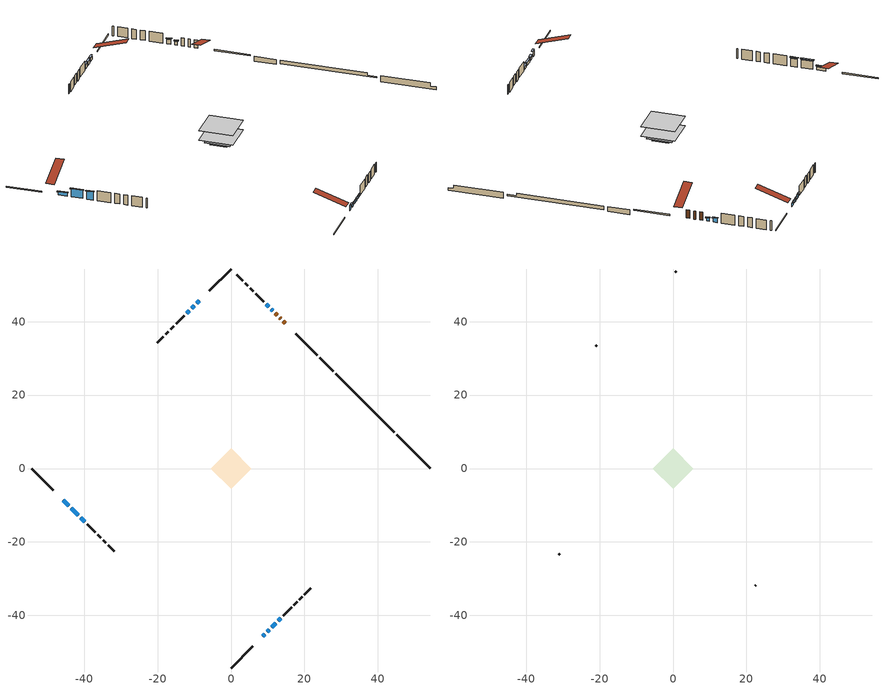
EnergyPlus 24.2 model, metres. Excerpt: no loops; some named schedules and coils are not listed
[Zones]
conditioned space
 floor adiabatic (Floor2 construction): -4.76,0 0,4.76 4.76,0 0,-4.76 z0.91
 floor adiabatic (AdiabaticFloorConstruction): -5.56,0 0,5.56 5.56,0 0,-5.56 z0.91
 floor foundation (Slab1 construction): -2.88,0 0,2.88 2.88,0 0,-2.88 z-0.82
 floor foundation (Slab2 construction): -4.3,0 0,4.3 4.3,0 0,-4.3 z0
 floor foundation (Slab2 construction 1): -2.05,0 0,2.05 2.05,0 0,-2.05 z-0.3
 wall outside (RimJoist1 construction): 0,-54.35 5.92,-48.43 / -54.35,0 -48.43,-5.92 / 0,54.35 -5.92,48.43 / 23.5,30.85 17.58,36.77 z0.91:1.21
 wall outside (AdiabaticWallConstruction 1): 14.83,39.51 14.26,40.09 / 13.61,40.74 13.22,41.13 / 12.56,41.79 12.09,42.26 z0.91:2.94
 wall outside (AdiabaticWallConstruction): 11.44,42.91 10.97,43.38 / -8.66,45.69 -9.35,45 / -10,44.35 -10.69,43.66 z0.91:1.73; 10.31,44.04 9.63,44.72 z0.91:1.98; 8.66,-45.69 9.16,-45.18 z0.91:2.23; 9.82,-44.53 10.4,-43.95 z0.91:1.62; -11.34,43.01 -12.04,42.31 z0.91:1.9; 11.05,-43.3 12.2,-42.14 z0.91:1.57; -45.69,-8.66 -44.18,-10.17 z0.91:1.72; -43.52,-10.83 -41.58,-12.77 / -40.93,-13.42 -39.85,-14.5 z0.91:2.94; 12.86,-41.49 13.62,-40.73 z0.91:1.5
 wall outside (Wall1 construction): 14.27,-40.08 16.48,-37.86 / -39.19,-15.16 -36.98,-17.37 / -12.7,41.65 -14.91,39.44 / 8.97,45.38 6.76,47.59 z0.91:3.35
 wall outside (Wall2 construction): 17.14,-37.21 18,-36.34 / -36.32,-18.03 -35.46,-18.89 / -15.57,38.78 -16.43,37.92 / 6.1,48.25 5.24,49.11 z0.91:3.35
 wall outside (Wall3 construction): 18.66,-35.69 19.35,-34.99 / -34.8,-19.55 -34.11,-20.24 / -17.09,37.26 -17.78,36.57 / 4.58,49.77 3.89,50.46 z0.91:3.35
 wall outside (Wall4 construction): 20.01,-34.34 21.71,-32.63 / -33.45,-20.9 -31.75,-22.6 / -18.44,35.91 -20.14,34.21 / 3.23,51.12 1.53,52.82 z0.91:3.35
 wall foundation (FoundationWall1 construction): 45.19,9.16,-0.82 45.19,9.16,0.7 53.43,0.92,0.7 53.43,0.92,-0.16 54.35,0,-0.16 54.35,0,-0.82
 wall foundation (FoundationWall2 construction): 28.47,25.87,0 28.47,25.87,0.91 42.92,11.42,0.91 42.92,11.42,0.32 44.53,9.82,0.32 44.53,9.82,0
 wall foundation (FoundationWall3 construction): 27.82,26.53 24.15,30.19 z-0.3:0.9
 window (WindowConstruction): 11.43,42.91 10.97,43.38 z0.91:1.72
 window (WindowConstruction 7): 10.31,44.04 9.63,44.72 z0.91:1.98
 window (WindowConstruction 8): -8.66,45.69 -9.34,45 z0.91:1.72
 window (WindowConstruction 9): -10,44.35 -10.68,43.66 z0.91:1.72
 window (WindowConstruction 10): 8.66,-45.69 9.16,-45.18 z0.91:2.23
 window (WindowConstruction 11): 9.82,-44.53 10.4,-43.95 z0.91:1.62
 window (WindowConstruction 1): -11.34,43.01 -12.04,42.31 z0.91:1.9
 window (WindowConstruction 2): 11.05,-43.29 12.2,-42.14 z0.91:1.57
 window (WindowConstruction 3): -45.69,-8.66 -44.18,-10.17 z0.91:1.72
 window (WindowConstruction 4): -43.52,-10.83 -41.58,-12.77 z0.91:2.94
 window (WindowConstruction 5): -40.92,-13.42 -39.85,-14.5 z0.91:2.94
 window (WindowConstruction 6): 12.86,-41.49 13.61,-40.73 z0.91:1.5
 door (Door): 14.83,39.51 14.26,40.09 z0.91:2.94
 door (Door 1): 13.6,40.74 13.22,41.13 z0.91:2.94
 door (Door 2): 12.56,41.79 12.09,42.26 z0.91:2.94
 ceiling adiabatic (AdiabaticFloorConstruction): 0,-5.56 5.56,0 0,5.56 -5.56,0 z0.91
attic - vented
 floor to conditioned space (Floor1 construction Reversed): -5.56,0 0,5.56 5.56,0 0,-5.56 z3.35
 wall outside (Wall5 construction): 22.37,-31.98 22.58,-31.76 / -31.09,-23.26 -30.88,-23.47 / -20.8,33.55 -21.01,33.34 / 0.87,53.48 0.66,53.69 z0.91:3.35
 roof outside (Roof1 construction): 8,-46.34,3.35 2.59,-40.93,5.9 1.16,-42.35,5.9 6.58,-47.77,3.35; -46.34,-8,3.35 -40.93,-2.59,5.9 -42.35,-1.16,5.9 -47.77,-6.58,3.35; -8,46.34,3.35 -2.59,40.93,5.9 -1.16,42.35,5.9 -6.58,47.77,3.35; 15.49,38.86,3.35 10.07,33.44,5.9 11.5,32.01,5.9 16.92,37.43,3.35
shading: 10.82,43.52 11.58,42.77 11.87,43.06 11.12,43.81 z1.92; 9.49,44.86 10.45,43.89 10.74,44.19 9.78,45.15 z2.18; -9.49,44.86 -8.52,45.83 -8.81,46.12 -9.78,45.15 z1.92; -10.83,43.52 -9.86,44.49 -10.15,44.78 -11.12,43.81 z1.92; 9.31,-45.04 8.52,-45.83 8.81,-46.12 9.6,-45.33 z2.43; 10.54,-43.81 9.68,-44.67 9.97,-44.96 10.83,-44.1 z1.82; -12.18,42.16 -11.2,43.15 -11.49,43.44 -12.47,42.45 z2.1; 12.35,-42 10.91,-43.44 11.2,-43.73 12.64,-42.29 z1.77; -44.04,-10.31 -45.83,-8.52 -46.12,-8.81 -44.33,-10.6 z1.92; -41.44,-12.91 -43.66,-10.68 -43.95,-10.97 -41.73,-13.2 z3.14; -39.7,-14.64 -41.07,-13.28 -41.36,-13.57 -40,-14.93 z3.14; 13.76,-40.59 12.72,-41.63 13.01,-41.92 14.05,-40.88 z1.7
[Building]
Building 1: Terrain=Suburbs
[Site:Location]
Wiarton AP_ON: Latitude {deg}=44.74; Longitude {deg}=-81.11; Time Zone {hr}=-5; Elevation {m}=222; Keep Site Location Information=Yes
[Site:GroundTemperature:Shallow]
2.94744, 1.01235, 0.85738, 1.77568, 5.46213, 9.13142, 12.3125, 14.3276, 14.4988, 12.8598, 9.75989, 6.20317
[Site:WaterMainsTemperature]
Calculation Method=Schedule; Temperature Schedule=mains temperature schedule
[Material] Roughness=Rough; Thermal Absorptance=0.9
Name | Thickness {m} | Conductivity {W/m-K} | Density {kg/m3} | Specific Heat {J/kg-K} | Solar Absorptance | Visible Absorptance
asphalt or fiberglass shingles | 0.00635 | 0.162714 | 1121.4 | 1465.45 | 0.4 | 0.4
ceiling loosefill ins | 0.0846667 | 0.0480833 | 16.02 | 1046.75 | 0.7 | 0.7
ceiling stud and cavity | 0.1397 | 0.103035 | 65.682 | 1177.47 | 0.7 | 0.7
concrete 4.0 in. | 0.1016 | 1.803125 | 2242.8 | 837.4 | 0.7 | 0.7
concrete 8.0 in. | 0.2032 | 1.803125 | 2242.8 | 837.4 | 0.7 | 0.7
door material | 0.04445 | 0.188738 | 512.64 | 1214.23 | 0.7 | 0.7
door material 1 | 0.04445 | 0.0398518 | 512.64 | 1214.23 | 0.7 | 0.7
exterior vertical ins | 0.0883892 | 0.029427 | 32.04 | 1214.23 | 0.7 | 0.7
exterior vertical ins 1; exterior vertical ins 2 | 0.00202101 | 0.029427 | 32.04 | 1214.23 | 0.7 | 0.7
floor covering | 0.0127 | 9.015625 | 54.468 | 1339.84 | 0.6 | 0.6
floor covering 1 | 0.0127 | 0.0433444 | 54.468 | 1339.84 | 0.6 | 0.6
floor rigid ins; wall rigid ins | 0.512978 | 0.029427 | 32.04 | 1214.23 | 0.7 | 0.7
floor stud and cavity | 0.0889 | 0.342986 | 50.32683 | 1063.81 | 0.7 | 0.7
floor stud and cavity 1 | 0.1397 | 1.75129 | 37.0049 | 1207.88 | 0.7 | 0.7
furniture material conditioned space 1 | 0.1524 | 0.115458 | 640.8 | 1214.23 | 0.6 | 0.6
gypsum board | 0.0127 | 0.160291 | 801 | 837.4 | 0.6 | 0.6
gypsum board 1 | 0.0127 | 0.160291 | 801 | 837.4 | 0.7 | 0.7
osb sheathing 0.5 in. | 0.0127 | 0.115458 | 512.64 | 1214.23 | 0.7 | 0.7
osb sheathing 0.75 in. | 0.01905 | 0.115458 | 512.64 | 1214.23 | 0.7 | 0.7
rim joist stud and cavity | 0.0508 | 0.139066 | 50.32683 | 1063.81 | 0.6 | 0.6
wall stud and cavity | 0.1397 | 0.0891443 | 139.0536 | 1170.24 | 0.7 | 0.7
wall stud and cavity 1 | 0.1397 | 0.0731228 | 139.0536 | 1170.24 | 0.7 | 0.7
wall stud and cavity 2 | 0.1397 | 0.0954735 | 139.0536 | 1170.24 | 0.7 | 0.7
wall stud and cavity 3 | 0.1397 | 0.0893451 | 139.0536 | 1170.24 | 0.7 | 0.7
wall stud and cavity 4 | 0.0889 | 6.1454 | 50.32683 | 1063.81 | 0.6 | 0.6
wall stud and cavity 5 | 0.0889 | 0.380278 | 52.3479 | 1209.89 | 0.7 | 0.7
wall stud and cavity 6 | 0.0889 | 0.391764 | 83.0341 | 1211.67 | 0.7 | 0.7
wood siding | 0.0254 | 0.102417 | 544.68 | 1172.36 | 0.4 | 0.4
wood siding 1 | 0.00254 | 0.102417 | 544.68 | 1172.36 | 0.4 | 0.4
wood siding 2; wood siding 3; wood siding 4 | 0.0254 | 0.102417 | 544.68 | 1172.36 | 0.7 | 0.7
[WindowMaterial:SimpleGlazingSystem]
Name | U-Factor {W/m2-K} | Solar Heat Gain Coefficient
WindowMaterial | 2.99458 | 0.51
WindowMaterial 1 | 2.95767 | 0.57
WindowMaterial 2 | 2.96619 | 0.55
WindowMaterial 3 | 2.88102 | 0.67
WindowMaterial 4 | 2.90259 | 0.65
WindowMaterial 5 | 2.95483 | 0.57
WindowMaterial 6 | 3.023535 | 0.5
WindowMaterial 7 | 2.97187 | 0.55
WindowMaterial 8 | 2.96903 | 0.55
WindowMaterial 9 | 2.85717 | 0.59
[Construction]
AdiabaticFloorConstruction: floor stud and cavity 1, floor rigid ins, osb sheathing 0.75 in., floor covering 1
AdiabaticWallConstruction: wood siding 3, wall rigid ins, wall stud and cavity 5, gypsum board
AdiabaticWallConstruction 1: wood siding 4, wall rigid ins, wall stud and cavity 5, gypsum board
Door; Door 2: door material
Door 1: door material 1
Floor1 construction Reversed: gypsum board, ceiling stud and cavity, ceiling loosefill ins
Floor2 construction: floor stud and cavity, floor covering
FoundationWall1 construction; FoundationWall2 construction; FoundationWall3 construction: concrete 8.0 in., gypsum board 1
furniture construction conditioned space 1: furniture material conditioned space 1
PartitionWallConstruction: gypsum board, wall stud and cavity 6, gypsum board
RimJoist1 construction: wood siding 2, rim joist stud and cavity
Roof1 construction: asphalt or fiberglass shingles
Slab1 construction; Slab2 construction; Slab2 construction 1: concrete 4.0 in.
Wall1 construction: wood siding, osb sheathing 0.5 in., wall stud and cavity, gypsum board
Wall2 construction: wood siding, osb sheathing 0.5 in., wall stud and cavity 1, gypsum board
Wall3 construction: wood siding, osb sheathing 0.5 in., wall stud and cavity 2, gypsum board
Wall4 construction: wood siding, osb sheathing 0.5 in., wall stud and cavity 3, gypsum board
Wall5 construction: wood siding 1, wall stud and cavity 4
WindowConstruction; WindowConstruction 2; WindowConstruction 6: WindowMaterial
WindowConstruction 1: WindowMaterial 1
WindowConstruction 10: WindowMaterial 8
WindowConstruction 11: WindowMaterial 9
WindowConstruction 3: WindowMaterial 2
WindowConstruction 4: WindowMaterial 3
WindowConstruction 5: WindowMaterial 4
WindowConstruction 7: WindowMaterial 5
WindowConstruction 8: WindowMaterial 6
WindowConstruction 9: WindowMaterial 7
[Zone] Multiplier=1; Part of Total Floor Area=Yes
Name | Volume {m3}
attic - vented | 25.6489
conditioned space | 116.1
[Space]
Name | Zone | Volume {m3}
attic - vented 1 | attic - vented | 25.6489
conditioned space 1 | conditioned space | 116.1
[ZoneInfiltration:EffectiveLeakageArea]
infil attic - vented 1: Zone or Space=attic - vented 1; Schedule=Always On Discrete; Effective Air Leakage Area {cm2}=2605.05; Stack Coefficient=0.000347146; Wind Coefficient=1.25886e-05
[ZoneMixing]
whole house fan mix: Zone or Space=attic - vented; Schedule=Always On Continuous; Design Flow Rate Calculation Method=Flow/Zone; Design Flow Rate {m3/s}=0; Source Zone or Space=conditioned space
[SurfaceProperty:ExposedFoundationPerimeter] Exposed Perimeter Calculation Method=TotalExposedPerimeter
Name | Total Exposed Perimeter {m}
Slab1 | 12.954
Slab2 | 22.708
Slab2 1 | 5.182
[InternalMass] Zone or ZoneList=conditioned space; Space or SpaceList=conditioned space 1
Name | Construction | Surface Area {m2}
furniture mass conditioned space 1 | furniture construction conditioned space 1 | 67.6402
partition wall mass | PartitionWallConstruction | 123.77
[Lights]
interior lighting: Zone or ZoneList or Space or SpaceList=conditioned space 1; Schedule=interior lighting schedule; Design Level Calculation Method=LightingLevel; Lighting Level {W}=343.2; Return Air Fraction=0; Fraction Radiant=0.6; Fraction Visible=0.2; Fraction Replaceable=1
[People]
occupants: Zone or ZoneList or Space or SpaceList=conditioned space 1; Number of People Schedule=occupants schedule; Number of People Calculation Method=People; Number of People=3; Fraction Radiant=0.314171; Sensible Heat Fraction=0.56303; Activity Level Schedule=occupants activity schedule; Carbon Dioxide Generation Rate {m3/s-W}=0; Enable ASHRAE 55 Comfort Warnings=No; Mean Radiant Temperature Calculation Type=EnclosureAveraged
[ElectricEquipment] Zone or ZoneList or Space or SpaceList=conditioned space 1; Design Level Calculation Method=EquipmentLevel
Name | Schedule | Design Level {W} | Fraction Latent | Fraction Radiant | Fraction Lost
clothes dryer | clothes dryer schedule | 140.772 | 0.015 | 0.081 | 0.85
clothes washer | clothes washer schedule | 32.1985 | 0.03 | 0.162 | 0.7
cooking range | cooking range schedule | 215.147 | 0.08 | 0.432 | 0.2
dishwasher | dishwasher schedule | 66.8632 | 0.3 | 0.18 | 0.4
fridge | fridge schedule | 72.9452 | 0 | 0.6 | 0
mech vent bath fan 0 | mech vent bath fan 0 schedule | 50.2 | 0 | 0 | 1
mech vent house fan | mech vent house fan schedule | 0 | 0 | 0 | 1
mech vent house fan cfis | mech vent house fan cfis schedule | 0 | 0 | 0 | 0
misc plug loads | misc plug loads schedule | 494.7 | 0.045 | 0.513 | 0.1
whole house fan | Always On Discrete | 0 | 0 | 0 | 1
[OtherEquipment] Zone or ZoneList or Space or SpaceList=conditioned space 1; Design Level Calculation Method=EquipmentLevel
Name | Fuel Type | Schedule | Design Level {W} | Fraction Latent | Fraction Radiant | Fraction Lost
clothes dryer 1 | Electricity | clothes dryer schedule | 0 | 0.015 | 0.081 | 0.85
cooking range 1 | Electricity | cooking range schedule | 0 | 0.08 | 0.432 | 0.2
general water use latent | None | general water use schedule | 62.594 | 1 | 0 | 0
general water use sensible | None | general water use schedule | -61.6891 | 0 | 0.6 | 0
mech vent house fan latent load | None | Always On Discrete | 0 | 1 | 0 | 0
mech vent house fan sensible load | None | Always On Discrete | 0 | 0 | 0 | 0
water heater energy adjustment1 | Electricity | Always On Discrete | 0.01 | 0 | 0 | 1
[ZoneInfiltration:DesignFlowRate] Zone or ZoneList or Space or SpaceList=conditioned space 1; Schedule=Always On Discrete; Design Flow Rate Calculation Method=Flow/Zone; Design Flow Rate {m3/s}=0
infil flow; natural vent flow; whole house fan flow
[ZoneControl:Thermostat]
conditioned space Thermostat: Zone or ZoneList=conditioned space; Control Type Schedule=conditioned space Thermostat Schedule; Control 1=conditioned space temperature setpoint; Temperature Difference Between Cutout And Setpoint {deltaC}=0
[ThermostatSetpoint:DualSetpoint]
conditioned space temperature setpoint: Heating Setpoint Temperature Schedule=heating setpoint; Cooling Setpoint Temperature Schedule=cooling setpoint
[AirLoopHVAC:UnitarySystem]
unit heater unitary system: Control Type=Load; Controlling Zone or Thermostat Location=conditioned space; Dehumidification Control Type=None; Availability Schedule=Always On Discrete; Supply Fan=unit heater supply fan; Fan Placement=BlowThrough; Supply Air Fan Operating Mode Schedule=unit heater auto fan schedule; Heating Coil=unit heater htg coil; DX Heating Coil Sizing Ratio=1; Use DOAS DX Cooling Coil=No; Minimum Supply Air Temperature {C}=2; Latent Load Control=SensibleOnlyLoadControl; Cooling Supply Air Flow Rate Method=None; Heating Supply Air Flow Rate Method=SupplyAirFlowRate; Heating Supply Air Flow Rate {m3/s}=0.00141584; No Load Supply Air Flow Rate Method=SupplyAirFlowRate; No Load Supply Air Flow Rate {m3/s}=0; No Load Supply Air Flow Rate Control Set To Low Speed=Yes; Maximum Supply Air Temperature {C}=48.8889; Maximum Outdoor Dry-Bulb Temperature for Supplemental Heater Operation {C}=21; Ancillary On-Cycle Electric Power {W}=0; Ancillary Off-Cycle Electric Power {W}=0
[Zone equipment]
conditioned space: electric baseboard, unit heater unitary system
[Foundation:Kiva] Initial Indoor Air Temperature {C}=18; Wall Depth Below Slab {m}=0.2032; Custom Block X Position 1 {m}=0.2159; Custom Block Z Position 1 {m}=0
Name | Wall Height Above Grade {m} | Custom Block Material Name 1 | Custom Block Depth 1 {m}
Foundation Kiva 1 | 0.700004 | exterior vertical ins | 1.52001
Foundation Kiva 2 | 0.910011 | exterior vertical ins 1 | 0.910011
Foundation Kiva 3 | 0.899983 | exterior vertical ins 2 | 1.2
[Foundation:Kiva:Settings]
Soil Conductivity {W/m-K}=0.849921; Soil Density {kg/m3}=1842.3; Soil Specific Heat {J/kg-K}=418.7; Ground Solar Absorptivity=0.9; Ground Thermal Absorptivity=0.9; Ground Surface Roughness {m}=0.03; Far-Field Width {m}=40; Deep-Ground Boundary Condition=ZeroFlux; Deep-Ground Depth {m}=40; Minimum Cell Dimension {m}=0.2; Maximum Cell Growth Coefficient=3; Simulation Timestep=Timestep
[Exterior:Lights]
exterior lighting: Schedule=exterior lighting schedule; Design Level {W}=75.6
[EnergyManagementSystem:Sensor] Output:Variable or Output:Meter Index Key=conditioned space
Name | Output:Variable or Output:Meter
conditioned_space_clg_unmet_s | Zone Cooling Setpoint Not Met Time
conditioned_space_htg_unmet_s | Zone Heating Setpoint Not Met Time
fridge_tin_s; tin_s; tin_s_1 | Zone Mean Air Temperature
tout_s | Zone Outdoor Air Drybulb Temperature
win_s | Zone Air Humidity Ratio
[Schedule:Constant]
Name | Hourly Value
Always On Continuous; mech vent house fan schedule; mech vent house fan cfis schedule; Always On Discrete | 1
occupants activity schedule | 117.228
fridge schedule; unit heater auto fan schedule | 0
[Schedule:Week:Daily]
interior lighting schedule Week Rule - Jan1-Jan27: interior lighting schedule day, interior lighting schedule day, interior lighting schedule day, interior lighting schedule day, interior lighting schedule day, interior lighting schedule day, interior lighting schedule day, interior lighting schedule default day, interior lighting schedule default day, interior lighting schedule default day, interior lighting schedule default day, interior lighting schedule default day
interior lighting schedule Week Rule - Jan28-Feb3: interior lighting schedule day, interior lighting schedule day, interior lighting schedule day, interior lighting schedule day, interior lighting schedule day 1, interior lighting schedule day 1, interior lighting schedule day 1, interior lighting schedule default day, interior lighting schedule default day, interior lighting schedule default day, interior lighting schedule default day, interior lighting schedule default day
interior lighting schedule Week Rule - Feb4-Feb24: interior lighting schedule day 1, interior lighting schedule day 1, interior lighting schedule day 1, interior lighting schedule day 1, interior lighting schedule day 1, interior lighting schedule day 1, interior lighting schedule day 1, interior lighting schedule default day, interior lighting schedule default day, interior lighting schedule default day, interior lighting schedule default day, interior lighting schedule default day
interior lighting schedule Week Rule - Feb25-Mar3: interior lighting schedule day 1, interior lighting schedule day 1, interior lighting schedule day 1, interior lighting schedule day 1, interior lighting schedule day 2, interior lighting schedule day 2, interior lighting schedule day 2, interior lighting schedule default day, interior lighting schedule default day, interior lighting schedule default day, interior lighting schedule default day, interior lighting schedule default day
interior lighting schedule Week Rule - Mar4-Mar31: interior lighting schedule day 2, interior lighting schedule day 2, interior lighting schedule day 2, interior lighting schedule day 2, interior lighting schedule day 2, interior lighting schedule day 2, interior lighting schedule day 2, interior lighting schedule default day, interior lighting schedule default day, interior lighting schedule default day, interior lighting schedule default day, interior lighting schedule default day
interior lighting schedule Week Rule - Apr1-Apr28: interior lighting schedule day 3, interior lighting schedule day 3, interior lighting schedule day 3, interior lighting schedule day 3, interior lighting schedule day 3, interior lighting schedule day 3, interior lighting schedule day 3, interior lighting schedule default day, interior lighting schedule default day, interior lighting schedule default day, interior lighting schedule default day, interior lighting schedule default day
interior lighting schedule Week Rule - Apr29-May5: interior lighting schedule day 3, interior lighting schedule day 3, interior lighting schedule day 4, interior lighting schedule day 4, interior lighting schedule day 4, interior lighting schedule day 4, interior lighting schedule day 4, interior lighting schedule default day, interior lighting schedule default day, interior lighting schedule default day, interior lighting schedule default day, interior lighting schedule default day
interior lighting schedule Week Rule - May6-May26: interior lighting schedule day 4, interior lighting schedule day 4, interior lighting schedule day 4, interior lighting schedule day 4, interior lighting schedule day 4, interior lighting schedule day 4, interior lighting schedule day 4, interior lighting schedule default day, interior lighting schedule default day, interior lighting schedule default day, interior lighting schedule default day, interior lighting schedule default day
interior lighting schedule Week Rule - May27-Jun2: interior lighting schedule day 4, interior lighting schedule day 4, interior lighting schedule day 4, interior lighting schedule day 4, interior lighting schedule day 4, interior lighting schedule day 5, interior lighting schedule day 5, interior lighting schedule default day, interior lighting schedule default day, interior lighting schedule default day, interior lighting schedule default day, interior lighting schedule default day
interior lighting schedule Week Rule - Jun3-Jun30: interior lighting schedule day 5, interior lighting schedule day 5, interior lighting schedule day 5, interior lighting schedule day 5, interior lighting schedule day 5, interior lighting schedule day 5, interior lighting schedule day 5, interior lighting schedule default day, interior lighting schedule default day, interior lighting schedule default day, interior lighting schedule default day, interior lighting schedule default day
interior lighting schedule Week Rule - Jul1-Jul28: interior lighting schedule day 6, interior lighting schedule day 6, interior lighting schedule day 6, interior lighting schedule day 6, interior lighting schedule day 6, interior lighting schedule day 6, interior lighting schedule day 6, interior lighting schedule default day, interior lighting schedule default day, interior lighting schedule default day, interior lighting schedule default day, interior lighting schedule default day
interior lighting schedule Week Rule - Jul29-Aug4: interior lighting schedule day 6, interior lighting schedule day 6, interior lighting schedule day 6, interior lighting schedule day 7, interior lighting schedule day 7, interior lighting schedule day 7, interior lighting schedule day 7, interior lighting schedule default day, interior lighting schedule default day, interior lighting schedule default day, interior lighting schedule default day, interior lighting schedule default day
interior lighting schedule Week Rule - Aug5-Aug25: interior lighting schedule day 7, interior lighting schedule day 7, interior lighting schedule day 7, interior lighting schedule day 7, interior lighting schedule day 7, interior lighting schedule day 7, interior lighting schedule day 7, interior lighting schedule default day, interior lighting schedule default day, interior lighting schedule default day, interior lighting schedule default day, interior lighting schedule default day
interior lighting schedule Week Rule - Aug26-Sep1: interior lighting schedule day 7, interior lighting schedule day 7, interior lighting schedule day 7, interior lighting schedule day 7, interior lighting schedule day 7, interior lighting schedule day 7, interior lighting schedule day 8, interior lighting schedule default day, interior lighting schedule default day, interior lighting schedule default day, interior lighting schedule default day, interior lighting schedule default day
interior lighting schedule Week Rule - Sep2-Sep29: interior lighting schedule day 8, interior lighting schedule day 8, interior lighting schedule day 8, interior lighting schedule day 8, interior lighting schedule day 8, interior lighting schedule day 8, interior lighting schedule day 8, interior lighting schedule default day, interior lighting schedule default day, interior lighting schedule default day, interior lighting schedule default day, interior lighting schedule default day
interior lighting schedule Week Rule - Sep30-Oct6: interior lighting schedule day 8, interior lighting schedule day 9, interior lighting schedule day 9, interior lighting schedule day 9, interior lighting schedule day 9, interior lighting schedule day 9, interior lighting schedule day 9, interior lighting schedule default day, interior lighting schedule default day, interior lighting schedule default day, interior lighting schedule default day, interior lighting schedule default day
interior lighting schedule Week Rule - Oct7-Oct27: interior lighting schedule day 9, interior lighting schedule day 9, interior lighting schedule day 9, interior lighting schedule day 9, interior lighting schedule day 9, interior lighting schedule day 9, interior lighting schedule day 9, interior lighting schedule default day, interior lighting schedule default day, interior lighting schedule default day, interior lighting schedule default day, interior lighting schedule default day
interior lighting schedule Week Rule - Oct28-Nov3: interior lighting schedule day 9, interior lighting schedule day 9, interior lighting schedule day 9, interior lighting schedule day 9, interior lighting schedule day 10, interior lighting schedule day 10, interior lighting schedule day 10, interior lighting schedule default day, interior lighting schedule default day, interior lighting schedule default day, interior lighting schedule default day, interior lighting schedule default day
interior lighting schedule Week Rule - Nov4-Nov24: interior lighting schedule day 10, interior lighting schedule day 10, interior lighting schedule day 10, interior lighting schedule day 10, interior lighting schedule day 10, interior lighting schedule day 10, interior lighting schedule day 10, interior lighting schedule default day, interior lighting schedule default day, interior lighting schedule default day, interior lighting schedule default day, interior lighting schedule default day
interior lighting schedule Week Rule - Nov25-Dec1: interior lighting schedule day 10, interior lighting schedule day 10, interior lighting schedule day 10, interior lighting schedule day 10, interior lighting schedule day 10, interior lighting schedule day 10, interior lighting schedule day 11, interior lighting schedule default day, interior lighting schedule default day, interior lighting schedule default day, interior lighting schedule default day, interior lighting schedule default day
interior lighting schedule Week Rule - Dec2-Dec31: interior lighting schedule day 11, interior lighting schedule day 11, interior lighting schedule day 11, interior lighting schedule day 11, interior lighting schedule day 11, interior lighting schedule day 11, interior lighting schedule day 11, interior lighting schedule default day, interior lighting schedule default day, interior lighting schedule default day, interior lighting schedule default day, interior lighting schedule default day
occupants schedule Week Rule - Jan1-Dec31: occupants schedule day, occupants schedule day, occupants schedule day, occupants schedule day, occupants schedule day, occupants schedule day, occupants schedule day, occupants schedule default day, occupants schedule default day, occupants schedule default day, occupants schedule default day, occupants schedule default day
clothes dryer schedule Week Rule - Jan1-Dec31: clothes dryer schedule day, clothes dryer schedule day, clothes dryer schedule day, clothes dryer schedule day, clothes dryer schedule day, clothes dryer schedule day, clothes dryer schedule day, clothes dryer schedule default day, clothes dryer schedule default day, clothes dryer schedule default day, clothes dryer schedule default day, clothes dryer schedule default day
clothes washer schedule Week Rule - Jan1-Dec31: clothes washer schedule day, clothes washer schedule day, clothes washer schedule day, clothes washer schedule day, clothes washer schedule day, clothes washer schedule day, clothes washer schedule day, clothes washer schedule default day, clothes washer schedule default day, clothes washer schedule default day, clothes washer schedule default day, clothes washer schedule default day
cooking range schedule Week Rule - Jan1-Dec31: cooking range schedule day, cooking range schedule day, cooking range schedule day, cooking range schedule day, cooking range schedule day, cooking range schedule day, cooking range schedule day, cooking range schedule default day, cooking range schedule default day, cooking range schedule default day, cooking range schedule default day, cooking range schedule default day
dishwasher schedule Week Rule - Jan1-Dec31: dishwasher schedule day, dishwasher schedule day, dishwasher schedule day, dishwasher schedule day, dishwasher schedule day, dishwasher schedule day, dishwasher schedule day, dishwasher schedule default day, dishwasher schedule default day, dishwasher schedule default day, dishwasher schedule default day, dishwasher schedule default day
mech vent bath fan 0 schedule Week Rule - Jan1-Dec31: mech vent bath fan 0 schedule day, mech vent bath fan 0 schedule day, mech vent bath fan 0 schedule day, mech vent bath fan 0 schedule day, mech vent bath fan 0 schedule day, mech vent bath fan 0 schedule day, mech vent bath fan 0 schedule day, mech vent bath fan 0 schedule default day, mech vent bath fan 0 schedule default day, mech vent bath fan 0 schedule default day, mech vent bath fan 0 schedule default day, mech vent bath fan 0 schedule default day
misc plug loads schedule Week Rule - Jan1-Dec31: misc plug loads schedule day, misc plug loads schedule day, misc plug loads schedule day, misc plug loads schedule day, misc plug loads schedule day, misc plug loads schedule day, misc plug loads schedule day, misc plug loads schedule default day, misc plug loads schedule default day, misc plug loads schedule default day, misc plug loads schedule default day, misc plug loads schedule default day
general water use schedule Week Rule - Jan1-Dec31: general water use schedule day, general water use schedule day, general water use schedule day, general water use schedule day, general water use schedule day, general water use schedule day, general water use schedule day, general water use schedule default day, general water use schedule default day, general water use schedule default day, general water use schedule default day, general water use schedule default day
exterior lighting schedule Week Rule - Jan1-Jan27: exterior lighting schedule day, exterior lighting schedule day, exterior lighting schedule day, exterior lighting schedule day, exterior lighting schedule day, exterior lighting schedule day, exterior lighting schedule day, exterior lighting schedule default day, exterior lighting schedule default day, exterior lighting schedule default day, exterior lighting schedule default day, exterior lighting schedule default day
exterior lighting schedule Week Rule - Jan28-Feb3: exterior lighting schedule day, exterior lighting schedule day, exterior lighting schedule day, exterior lighting schedule day, exterior lighting schedule day 1, exterior lighting schedule day 1, exterior lighting schedule day 1, exterior lighting schedule default day, exterior lighting schedule default day, exterior lighting schedule default day, exterior lighting schedule default day, exterior lighting schedule default day
exterior lighting schedule Week Rule - Feb4-Feb24: exterior lighting schedule day 1, exterior lighting schedule day 1, exterior lighting schedule day 1, exterior lighting schedule day 1, exterior lighting schedule day 1, exterior lighting schedule day 1, exterior lighting schedule day 1, exterior lighting schedule default day, exterior lighting schedule default day, exterior lighting schedule default day, exterior lighting schedule default day, exterior lighting schedule default day
exterior lighting schedule Week Rule - Feb25-Mar3: exterior lighting schedule day 1, exterior lighting schedule day 1, exterior lighting schedule day 1, exterior lighting schedule day 1, exterior lighting schedule day 2, exterior lighting schedule day 2, exterior lighting schedule day 2, exterior lighting schedule default day, exterior lighting schedule default day, exterior lighting schedule default day, exterior lighting schedule default day, exterior lighting schedule default day
exterior lighting schedule Week Rule - Mar4-Mar31: exterior lighting schedule day 2, exterior lighting schedule day 2, exterior lighting schedule day 2, exterior lighting schedule day 2, exterior lighting schedule day 2, exterior lighting schedule day 2, exterior lighting schedule day 2, exterior lighting schedule default day, exterior lighting schedule default day, exterior lighting schedule default day, exterior lighting schedule default day, exterior lighting schedule default day
exterior lighting schedule Week Rule - Apr1-Apr28: exterior lighting schedule day 3, exterior lighting schedule day 3, exterior lighting schedule day 3, exterior lighting schedule day 3, exterior lighting schedule day 3, exterior lighting schedule day 3, exterior lighting schedule day 3, exterior lighting schedule default day, exterior lighting schedule default day, exterior lighting schedule default day, exterior lighting schedule default day, exterior lighting schedule default day
exterior lighting schedule Week Rule - Apr29-May5: exterior lighting schedule day 3, exterior lighting schedule day 3, exterior lighting schedule day 4, exterior lighting schedule day 4, exterior lighting schedule day 4, exterior lighting schedule day 4, exterior lighting schedule day 4, exterior lighting schedule default day, exterior lighting schedule default day, exterior lighting schedule default day, exterior lighting schedule default day, exterior lighting schedule default day
exterior lighting schedule Week Rule - May6-May26: exterior lighting schedule day 4, exterior lighting schedule day 4, exterior lighting schedule day 4, exterior lighting schedule day 4, exterior lighting schedule day 4, exterior lighting schedule day 4, exterior lighting schedule day 4, exterior lighting schedule default day, exterior lighting schedule default day, exterior lighting schedule default day, exterior lighting schedule default day, exterior lighting schedule default day
[Schedule:Year]
interior lighting schedule: interior lighting schedule Week Rule - Jan1-Jan27, 1, 1, 1, 27, interior lighting schedule Week Rule - Jan28-Feb3, 1, 28, 2, 3, interior lighting schedule Week Rule - Feb4-Feb24, 2, 4, 2, 24, interior lighting schedule Week Rule - Feb25-Mar3, 2, 25, 3, 3, interior lighting schedule Week Rule - Mar4-Mar31, 3, 4, 3, 31, interior lighting schedule Week Rule - Apr1-Apr28, 4, 1, 4, 28, interior lighting schedule Week Rule - Apr29-May5, 4, 29, 5, 5, interior lighting schedule Week Rule - May6-May26, 5, 6, 5, 26, interior lighting schedule Week Rule - May27-Jun2, 5, 27, 6, 2, interior lighting schedule Week Rule - Jun3-Jun30, 6, 3, 6, 30, interior lighting schedule Week Rule - Jul1-Jul28, 7, 1, 7, 28, interior lighting schedule Week Rule - Jul29-Aug4, 7, 29, 8, 4, interior lighting schedule Week Rule - Aug5-Aug25, 8, 5, 8, 25, interior lighting schedule Week Rule - Aug26-Sep1, 8, 26, 9, 1, interior lighting schedule Week Rule - Sep2-Sep29, 9, 2, 9, 29, interior lighting schedule Week Rule - Sep30-Oct6, 9, 30, 10, 6, interior lighting schedule Week Rule - Oct7-Oct27, 10, 7, 10, 27, interior lighting schedule Week Rule - Oct28-Nov3, 10, 28, 11, 3, interior lighting schedule Week Rule - Nov4-Nov24, 11, 4, 11, 24, interior lighting schedule Week Rule - Nov25-Dec1, 11, 25, 12, 1, interior lighting schedule Week Rule - Dec2-Dec31, 12, 2, 12, 31
occupants schedule: occupants schedule Week Rule - Jan1-Dec31, 1, 1, 12, 31
clothes dryer schedule: clothes dryer schedule Week Rule - Jan1-Dec31, 1, 1, 12, 31
clothes washer schedule: clothes washer schedule Week Rule - Jan1-Dec31, 1, 1, 12, 31
cooking range schedule: cooking range schedule Week Rule - Jan1-Dec31, 1, 1, 12, 31
dishwasher schedule: dishwasher schedule Week Rule - Jan1-Dec31, 1, 1, 12, 31
mech vent bath fan 0 schedule: mech vent bath fan 0 schedule Week Rule - Jan1-Dec31, 1, 1, 12, 31
misc plug loads schedule: misc plug loads schedule Week Rule - Jan1-Dec31, 1, 1, 12, 31
general water use schedule: general water use schedule Week Rule - Jan1-Dec31, 1, 1, 12, 31
exterior lighting schedule: exterior lighting schedule Week Rule - Jan1-Jan27, 1, 1, 1, 27, exterior lighting schedule Week Rule - Jan28-Feb3, 1, 28, 2, 3, exterior lighting schedule Week Rule - Feb4-Feb24, 2, 4, 2, 24, exterior lighting schedule Week Rule - Feb25-Mar3, 2, 25, 3, 3, exterior lighting schedule Week Rule - Mar4-Mar31, 3, 4, 3, 31, exterior lighting schedule Week Rule - Apr1-Apr28, 4, 1, 4, 28, exterior lighting schedule Week Rule - Apr29-May5, 4, 29, 5, 5, exterior lighting schedule Week Rule - May6-May26, 5, 6, 5, 26, exterior lighting schedule Week Rule - May27-Jun2, 5, 27, 6, 2, exterior lighting schedule Week Rule - Jun3-Jun30, 6, 3, 6, 30, exterior lighting schedule Week Rule - Jul1-Jul28, 7, 1, 7, 28, exterior lighting schedule Week Rule - Jul29-Aug4, 7, 29, 8, 4, exterior lighting schedule Week Rule - Aug5-Aug25, 8, 5, 8, 25, exterior lighting schedule Week Rule - Aug26-Sep1, 8, 26, 9, 1, exterior lighting schedule Week Rule - Sep2-Sep29, 9, 2, 9, 29, exterior lighting schedule Week Rule - Sep30-Oct6, 9, 30, 10, 6, exterior lighting schedule Week Rule - Oct7-Oct27, 10, 7, 10, 27, exterior lighting schedule Week Rule - Oct28-Nov3, 10, 28, 11, 3, exterior lighting schedule Week Rule - Nov4-Nov24, 11, 4, 11, 24, exterior lighting schedule Week Rule - Nov25-Dec1, 11, 25, 12, 1, exterior lighting schedule Week Rule - Dec2-Dec31, 12, 2, 12, 31
[Schedule:Compact]
conditioned space Thermostat Schedule: Through: 12/31, For: AllDays, Until: 24:00, 4
mains temperature schedule: Through: 01/01, For: AllDays, Until: 24:00, 7.25167, Through: 01/02, For: AllDays, Until: 24:00, 7.18611, Through: 01/03, For: AllDays, Until: 24:00, 7.12167, Through: 01/04, For: AllDays, Until: 24:00, 7.05833, Through: 01/05, For: AllDays, Until: 24:00, 6.99667, Through: 01/06, For: AllDays, Until: 24:00, 6.93556, Through: 01/07, For: AllDays, Until: 24:00, 6.87611, Through: 01/08, For: AllDays, Until: 24:00, 6.81722, Through: 01/09, For: AllDays, Until: 24:00, 6.76, Through: 01/10, For: AllDays, Until: 24:00, 6.70389, Through: 01/11, For: AllDays, Until: 24:00, 6.64889, Through: 01/12, For: AllDays, Until: 24:00, 6.595, Through: 01/13, For: AllDays, Until: 24:00, 6.54278, Through: 01/14, For: AllDays, Until: 24:00, 6.49111, Through: 01/15, For: AllDays, Until: 24:00, 6.44167, Through: 01/16, For: AllDays, Until: 24:00, 6.39278, Through: 01/17, For: AllDays, Until: 24:00, 6.34556, Through: 01/18, For: AllDays, Until: 24:00, 6.29944, Through: 01/19, For: AllDays, Until: 24:00, 6.255, Through: 01/20, For: AllDays, Until: 24:00, 6.21167, Through: 01/21, For: AllDays, Until: 24:00, 6.17, Through: 01/22, For: AllDays, Until: 24:00, 6.12944, Through: 01/23, For: AllDays, Until: 24:00, 6.09056, Through: 01/24, For: AllDays, Until: 24:00, 6.05278, Through: 01/25, For: AllDays, Until: 24:00, 6.01667, Through: 01/26, For: AllDays, Until: 24:00, 5.98167, Through: 01/27, For: AllDays, Until: 24:00, 5.94833, Through: 01/28, For: AllDays, Until: 24:00, 5.91611, Through: 01/29, For: AllDays, Until: 24:00, 5.88611, Through: 01/30, For: AllDays, Until: 24:00, 5.85667, Through: 01/31, For: AllDays, Until: 24:00, 5.82944, Through: 02/01, For: AllDays, Until: 24:00, 5.80333, Through: 02/02, For: AllDays, Until: 24:00, 5.77889, Through: 02/03, For: AllDays, Until: 24:00, 5.75556, Through: 02/04, For: AllDays, Until: 24:00, 5.73444, Through: 02/05, For: AllDays, Until: 24:00, 5.71444, Through: 02/06, For: AllDays, Until: 24:00, 5.69556, Through: 02/07, For: AllDays, Until: 24:00, 5.67889, Through: 02/08, For: AllDays, Until: 24:00, 5.66333, Through: 02/09, For: AllDays, Until: 24:00, 5.64944, Through: 02/10, For: AllDays, Until: 24:00, 5.63722, Through: 02/11, For: AllDays, Until: 24:00, 5.62611, Through: 02/12, For: AllDays, Until: 24:00, 5.61667, Through: 02/13, For: AllDays, Until: 24:00, 5.60944, Through: 02/14, For: AllDays, Until: 24:00, 5.60278, Through: 02/15, For: AllDays, Until: 24:00, 5.59833, Through: 02/16, For: AllDays, Until: 24:00, 5.59556, Through: 02/17, For: AllDays, Until: 24:00, 5.59389, Through: 02/18, For: AllDays, Until: 24:00, 5.59389, Through: 02/19, For: AllDays, Until: 24:00, 5.59556, Through: 02/20, For: AllDays, Until: 24:00, 5.59833, Through: 02/21, For: AllDays, Until: 24:00, 5.60333, Through: 02/22, For: AllDays, Until: 24:00, 5.60944, Through: 02/23, For: AllDays, Until: 24:00, 5.61722, Through: 02/24, For: AllDays, Until: 24:00, 5.62667, Through: 02/25, For: AllDays, Until: 24:00, 5.63778, Through: 02/26, For: AllDays, Until: 24:00, 5.65, Through: 02/27, For: AllDays, Until: 24:00, 5.66389, Through: 02/28, For: AllDays, Until: 24:00, 5.67944, Through: 03/01, For: AllDays, Until: 24:00, 5.69667, Through: 03/02, For: AllDays, Until: 24:00, 5.715, Through: 03/03, For: AllDays, Until: 24:00, 5.735, Through: 03/04, For: AllDays, Until: 24:00, 5.75667, Through: 03/05, For: AllDays, Until: 24:00, 5.78, Through: 03/06, For: AllDays, Until: 24:00, 5.80444, Through: 03/07, For: AllDays, Until: 24:00, 5.83056, Through: 03/08, For: AllDays, Until: 24:00, 5.85833, Through: 03/09, For: AllDays, Until: 24:00, 5.88722, Through: 03/10, For: AllDays, Until: 24:00, 5.91778, Through: 03/11, For: AllDays, Until: 24:00, 5.95, Through: 03/12, For: AllDays, Until: 24:00, 5.98333, Through: 03/13, For: AllDays, Until: 24:00, 6.01833, Through: 03/14, For: AllDays, Until: 24:00, 6.05444, Through: 03/15, For: AllDays, Until: 24:00, 6.09222, Through: 03/16, For: AllDays, Until: 24:00, 6.13167, Through: 03/17, For: AllDays, Until: 24:00, 6.17222, Through: 03/18, For: AllDays, Until: 24:00, 6.21389, Through: 03/19, For: AllDays, Until: 24:00, 6.25722, Through: 03/20, For: AllDays, Until: 24:00, 6.30167, Through: 03/21, For: AllDays, Until: 24:00, 6.34778, Through: 03/22, For: AllDays, Until: 24:00, 6.395, Through: 03/23, For: AllDays, Until: 24:00, 6.44389, Through: 03/24, For: AllDays, Until: 24:00, 6.49389, Through: 03/25, For: AllDays, Until: 24:00, 6.545, Through: 03/26, For: AllDays, Until: 24:00, 6.59778, Through: 03/27, For: AllDays, Until: 24:00, 6.65111, Through: 03/28, For: AllDays, Until: 24:00, 6.70611, Through: 03/29, For: AllDays, Until: 24:00, 6.76278, Through: 03/30, For: AllDays, Until: 24:00, 6.82, Through: 03/31, For: AllDays, Until: 24:00, 6.87889, Through: 04/01, For: AllDays, Until: 24:00, 6.93833, Through: 04/02, For: AllDays, Until: 24:00, 6.99944, Through: 04/03, For: AllDays, Until: 24:00, 7.06167, Through: 04/04, For: AllDays, Until: 24:00, 7.125, Through: 04/05, For: AllDays, Until: 24:00, 7.18944, Through: 04/06, For: AllDays, Until: 24:00, 7.25444, Through: 04/07, For: AllDays, Until: 24:00, 7.32111, Through: 04/08, For: AllDays, Until: 24:00, 7.38889, Through: 04/09, For: AllDays, Until: 24:00, 7.45722, Through: 04/10, For: AllDays, Until: 24:00, 7.52667, Through: 04/11, For: AllDays, Until: 24:00, 7.59722, Through: 04/12, For: AllDays, Until: 24:00, 7.66889, Through: 04/13, For: AllDays, Until: 24:00, 7.74111, Through: 04/14, For: AllDays, Until: 24:00, 7.81444, Through: 04/15, For: AllDays, Until: 24:00, 7.88889, Through: 04/16, For: AllDays, Until: 24:00, 7.96389, Through: 04/17, For: AllDays, Until: 24:00, 8.04, Through: 04/18, For: AllDays, Until: 24:00, 8.11667, Through: 04/19, For: AllDays, Until: 24:00, 8.19444, Through: 04/20, For: AllDays, Until: 24:00, 8.27278, Through: 04/21, For: AllDays, Until: 24:00, 8.35222, Through: 04/22, For: AllDays, Until: 24:00, 8.43222, Through: 04/23, For: AllDays, Until: 24:00, 8.51278, Through: 04/24, For: AllDays, Until: 24:00, 8.59389, Through: 04/25, For: AllDays, Until: 24:00, 8.67611, Through: 04/26, For: AllDays, Until: 24:00, 8.75833, Through: 04/27, For: AllDays, Until: 24:00, 8.84167, Through: 04/28, For: AllDays, Until: 24:00, 8.92556, Through: 04/29, For: AllDays, Until: 24:00, 9.01, Through: 04/30, For: AllDays, Until: 24:00, 9.095, Through: 05/01, For: AllDays, Until: 24:00, 9.18056, Through: 05/02, For: AllDays, Until: 24:00, 9.26667, Through: 05/03, For: AllDays, Until: 24:00, 9.35278, Through: 05/04, For: AllDays, Until: 24:00, 9.44, Through: 05/05, For: AllDays, Until: 24:00, 9.52722, Through: 05/06, For: AllDays, Until: 24:00, 9.615, Through: 05/07, For: AllDays, Until: 24:00, 9.70278, Through: 05/08, For: AllDays, Until: 24:00, 9.79111, Through: 05/09, For: AllDays, Until: 24:00, 9.88, Through: 05/10, For: AllDays, Until: 24:00, 9.96889, Through: 05/11, For: AllDays, Until: 24:00, 10.0583, Through: 05/12, For: AllDays, Until: 24:00, 10.1478, Through: 05/13, For: AllDays, Until: 24:00, 10.2372, Through: 05/14, For: AllDays, Until: 24:00, 10.3272, Through: 05/15, For: AllDays, Until: 24:00, 10.4172, Through: 05/16, For: AllDays, Until: 24:00, 10.5078, Through: 05/17, For: AllDays, Until: 24:00, 10.5978, Through: 05/18, For: AllDays, Until: 24:00, 10.6883, Through: 05/19, For: AllDays, Until: 24:00, 10.7783, Through: 05/20, For: AllDays, Until: 24:00, 10.8689, Through: 05/21, For: AllDays, Until: 24:00, 10.9594, Through: 05/22, For: AllDays, Until: 24:00, 11.0494, Through: 05/23, For: AllDays, Until: 24:00, 11.14, Through: 05/24, For: AllDays, Until: 24:00, 11.23, Through: 05/25, For: AllDays, Until: 24:00, 11.32, Through: 05/26, For: AllDays, Until: 24:00, 11.41, Through: 05/27, For: AllDays, Until: 24:00, 11.5, Through: 05/28, For: AllDays, Until: 24:00, 11.5894, Through: 05/29, For: AllDays, Until: 24:00, 11.6789, Through: 05/30, For: AllDays, Until: 24:00, 11.7678, Through: 05/31, For: AllDays, Until: 24:00, 11.8567, Through: 06/01, For: AllDays, Until: 24:00, 11.9456, Through: 06/02, For: AllDays, Until: 24:00, 12.0339, Through: 06/03, For: AllDays, Until: 24:00, 12.1217, Through: 06/04, For: AllDays, Until: 24:00, 12.2089, Through: 06/05, For: AllDays, Until: 24:00, 12.2961, Through: 06/06, For: AllDays, Until: 24:00, 12.3828, Through: 06/07, For: AllDays, Until: 24:00, 12.4689, Through: 06/08, For: AllDays, Until: 24:00, 12.555, Through: 06/09, For: AllDays, Until: 24:00, 12.64, Through: 06/10, For: AllDays, Until: 24:00, 12.725, Through: 06/11, For: AllDays, Until: 24:00, 12.8089, Through: 06/12, For: AllDays, Until: 24:00, 12.8922, Through: 06/13, For: AllDays, Until: 24:00, 12.9756, Through: 06/14, For: AllDays, Until: 24:00, 13.0578, Through: 06/15, For: AllDays, Until: 24:00, 13.1394, Through: 06/16, For: AllDays, Until: 24:00, 13.2206, Through: 06/17, For: AllDays, Until: 24:00, 13.3006, Through: 06/18, For: AllDays, Until: 24:00, 13.38, Through: 06/19, For: AllDays, Until: 24:00, 13.4589, Through: 06/20, For: AllDays, Until: 24:00, 13.5372, Through: 06/21, For: AllDays, Until: 24:00, 13.6144, Through: 06/22, For: AllDays, Until: 24:00, 13.6906, Through: 06/23, For: AllDays, Until: 24:00, 13.7661, Through: 06/24, For: AllDays, Until: 24:00, 13.8411, Through: 06/25, For: AllDays, Until: 24:00, 13.915, Through: 06/26, For: AllDays, Until: 24:00, 13.9878, Through: 06/27, For: AllDays, Until: 24:00, 14.06, Through: 06/28, For: AllDays, Until: 24:00, 14.1306, Through: 06/29, For: AllDays, Until: 24:00, 14.2011, Through: 06/30, For: AllDays, Until: 24:00, 14.27, Through: 07/01, For: AllDays, Until: 24:00, 14.3378, Through: 07/02, For: AllDays, Until: 24:00, 14.405, Through: 07/03, For: AllDays, Until: 24:00, 14.4711, Through: 07/04, For: AllDays, Until: 24:00, 14.5361, Through: 07/05, For: AllDays, Until: 24:00, 14.5994, Through: 07/06, For: AllDays, Until: 24:00, 14.6622, Through: 07/07, For: AllDays, Until: 24:00, 14.7239, Through: 07/08, For: AllDays, Until: 24:00, 14.7844, Through: 07/09, For: AllDays, Until: 24:00, 14.8433, Through: 07/10, For: AllDays, Until: 24:00, 14.9017, Through: 07/11, For: AllDays, Until: 24:00, 14.9583, Through: 07/12, For: AllDays, Until: 24:00, 15.0139, Through: 07/13, For: AllDays, Until: 24:00, 15.0683, Through: 07/14, For: AllDays, Until: 24:00, 15.1217, Through: 07/15, For: AllDays, Until: 24:00, 15.1733, Through: 07/16, For: AllDays, Until: 24:00, 15.2244, Through: 07/17, For: AllDays, Until: 24:00, 15.2733, Through: 07/18, For: AllDays, Until: 24:00, 15.3217, Through: 07/19, For: AllDays, Until: 24:00, 15.3683, Through: 07/20, For: AllDays, Until: 24:00, 15.4133, Through: 07/21, For: AllDays, Until: 24:00, 15.4578, Through: 07/22, For: AllDays, Until: 24:00, 15.5, Through: 07/23, For: AllDays, Until: 24:00, 15.5417, Through: 07/24, For: AllDays, Until: 24:00, 15.5811, Through: 07/25, For: AllDays, Until: 24:00, 15.62, Through: 07/26, For: AllDays, Until: 24:00, 15.6567, Through: 07/27, For: AllDays, Until: 24:00, 15.6922, Through: 07/28, For: AllDays, Until: 24:00, 15.7267, Through: 07/29, For: AllDays, Until: 24:00, 15.7594, Through: 07/30, For: AllDays, Until: 24:00, 15.7906, Through: 07/31, For: AllDays, Until: 24:00, 15.8206, Through: 08/01, For: AllDays, Until: 24:00, 15.8489, Through: 08/02, For: AllDays, Until: 24:00, 15.8756, Through: 08/03, For: AllDays, Until: 24:00, 15.9011, Through: 08/04, For: AllDays, Until: 24:00, 15.925, Through: 08/05, For: AllDays, Until: 24:00, 15.9472, Through: 08/06, For: AllDays, Until: 24:00, 15.9683, Through: 08/07, For: AllDays, Until: 24:00, 15.9872, Through: 08/08, For: AllDays, Until: 24:00, 16.005, Through: 08/09, For: AllDays, Until: 24:00, 16.0217, Through: 08/10, For: AllDays, Until: 24:00, 16.0361, Through: 08/11, For: AllDays, Until: 24:00, 16.0494, Through: 08/12, For: AllDays, Until: 24:00, 16.0611, Through: 08/13, For: AllDays, Until: 24:00, 16.0711, Through: 08/14, For: AllDays, Until: 24:00, 16.08, Through: 08/15, For: AllDays, Until: 24:00, 16.0872, Through: 08/16, For: AllDays, Until: 24:00, 16.0922, Through: 08/17, For: AllDays, Until: 24:00, 16.0967, Through: 08/18, For: AllDays, Until: 24:00, 16.0989, Through: 08/19, For: AllDays, Until: 24:00, 16.0994, Through: 08/20, For: AllDays, Until: 24:00, 16.0989, Through: 08/21, For: AllDays, Until: 24:00, 16.0967, Through: 08/22, For: AllDays, Until: 24:00, 16.0928, Through: 08/23, For: AllDays, Until: 24:00, 16.0872, Through: 08/24, For: AllDays, Until: 24:00, 16.0806, Through: 08/25, For: AllDays, Until: 24:00, 16.0717, Through: 08/26, For: AllDays, Until: 24:00, 16.0617, Through: 08/27, For: AllDays, Until: 24:00, 16.0506, Through: 08/28, For: AllDays, Until: 24:00, 16.0372, Through: 08/29, For: AllDays, Until: 24:00, 16.0228, Through: 08/30, For: AllDays, Until: 24:00, 16.0061, Through: 08/31, For: AllDays, Until: 24:00, 15.9883, Through: 09/01, For: AllDays, Until: 24:00, 15.9694, Through: 09/02, For: AllDays, Until: 24:00, 15.9483, Through: 09/03, For: AllDays, Until: 24:00, 15.9261, Through: 09/04, For: AllDays, Until: 24:00, 15.9028, Through: 09/05, For: AllDays, Until: 24:00, 15.8772, Through: 09/06, For: AllDays, Until: 24:00, 15.8506, Through: 09/07, For: AllDays, Until: 24:00, 15.8222, Through: 09/08, For: AllDays, Until: 24:00, 15.7928, Through: 09/09, For: AllDays, Until: 24:00, 15.7611, Through: 09/10, For: AllDays, Until: 24:00, 15.7289, Through: 09/11, For: AllDays, Until: 24:00, 15.6944, Through: 09/12, For: AllDays, Until: 24:00, 15.6589, Through: 09/13, For: AllDays, Until: 24:00, 15.6222, Through: 09/14, For: AllDays, Until: 24:00, 15.5839, Through: 09/15, For: AllDays, Until: 24:00, 15.5439, Through: 09/16, For: AllDays, Until: 24:00, 15.5028, Through: 09/17, For: AllDays, Until: 24:00, 15.4606, Through: 09/18, For: AllDays, Until: 24:00, 15.4167, Through: 09/19, For: AllDays, Until: 24:00, 15.3711, Through: 09/20, For: AllDays, Until: 24:00, 15.3244, Through: 09/21, For: AllDays, Until: 24:00, 15.2767, Through: 09/22, For: AllDays, Until: 24:00, 15.2272, Through: 09/23, For: AllDays, Until: 24:00, 15.1767, Through: 09/24, For: AllDays, Until: 24:00, 15.125, Through: 09/25, For: AllDays, Until: 24:00, 15.0722, Through: 09/26, For: AllDays, Until: 24:00, 15.0178, Through: 09/27, For: AllDays, Until: 24:00, 14.9622, Through: 09/28, For: AllDays, Until: 24:00, 14.9056, Through: 09/29, For: AllDays, Until: 24:00, 14.8472, Through: 09/30, For: AllDays, Until: 24:00, 14.7883, Through: 10/01, For: AllDays, Until: 24:00, 14.7278, Through: 10/02, For: AllDays, Until: 24:00, 14.6661, Through: 10/03, For: AllDays, Until: 24:00, 14.6039, Through: 10/04, For: AllDays, Until: 24:00, 14.54, Through: 10/05, For: AllDays, Until: 24:00, 14.475, Through: 10/06, For: AllDays, Until: 24:00, 14.4094, Through: 10/07, For: AllDays, Until: 24:00, 14.3422, Through: 10/08, For: AllDays, Until: 24:00, 14.2744, Through: 10/09, For: AllDays, Until: 24:00, 14.205, Through: 10/10, For: AllDays, Until: 24:00, 14.135, Through: 10/11, For: AllDays, Until: 24:00, 14.0644, Through: 10/12, For: AllDays, Until: 24:00, 13.9922, Through: 10/13, For: AllDays, Until: 24:00, 13.9194, Through: 10/14, For: AllDays, Until: 24:00, 13.8456, Through: 10/15, For: AllDays, Until: 24:00, 13.7711, Through: 10/16, For: AllDays, Until: 24:00, 13.6956, Through: 10/17, For: AllDays, Until: 24:00, 13.6194, Through: 10/18, For: AllDays, Until: 24:00, 13.5422, Through: 10/19, For: AllDays, Until: 24:00, 13.4639, Through: 10/20, For: AllDays, Until: 24:00, 13.385, Through: 10/21, For: AllDays, Until: 24:00, 13.3056, Through: 10/22, For: AllDays, Until: 24:00, 13.2256, Through: 10/23, For: AllDays, Until: 24:00, 13.1444, Through: 10/24, For: AllDays, Until: 24:00, 13.0628, Through: 10/25, For: AllDays, Until: 24:00, 12.9806, Through: 10/26, For: AllDays, Until: 24:00, 12.8978, Through: 10/27, For: AllDays, Until: 24:00, 12.8144, Through: 10/28, For: AllDays, Until: 24:00, 12.73, Through: 10/29, For: AllDays, Until: 24:00, 12.6456, Through: 10/30, For: AllDays, Until: 24:00, 12.56, Through: 10/31, For: AllDays, Until: 24:00, 12.4744, Through: 11/01, For: AllDays, Until: 24:00, 12.3883, Through: 11/02, For: AllDays, Until: 24:00, 12.3017, Through: 11/03, For: AllDays, Until: 24:00, 12.2144, Through: 11/04, For: AllDays, Until: 24:00, 12.1272, Through: 11/05, For: AllDays, Until: 24:00, 12.0394, Through: 11/06, For: AllDays, Until: 24:00, 11.9511, Through: 11/07, For: AllDays, Until: 24:00, 11.8628, Through: 11/08, For: AllDays, Until: 24:00, 11.7739, Through: 11/09, For: AllDays, Until: 24:00, 11.6844, Through: 11/10, For: AllDays, Until: 24:00, 11.595, Through: 11/11, For: AllDays, Until: 24:00, 11.5056, Through: 11/12, For: AllDays, Until: 24:00, 11.4161, Through: 11/13, For: AllDays, Until: 24:00, 11.3261, Through: 11/14, For: AllDays, Until: 24:00, 11.2361, Through: 11/15, For: AllDays, Until: 24:00, 11.1456, Through: 11/16, For: AllDays, Until: 24:00, 11.0556, Through: 11/17, For: AllDays, Until: 24:00, 10.965, Through: 11/18, For: AllDays, Until: 24:00, 10.8744, Through: 11/19, For: AllDays, Until: 24:00, 10.7844, Through: 11/20, For: AllDays, Until: 24:00, 10.6939, Through: 11/21, For: AllDays, Until: 24:00, 10.6033, Through: 11/22, For: AllDays, Until: 24:00, 10.5133, Through: 11/23, For: AllDays, Until: 24:00, 10.4233, Through: 11/24, For: AllDays, Until: 24:00, 10.3328, Through: 11/25, For: AllDays, Until: 24:00, 10.2433, Through: 11/26, For: AllDays, Until: 24:00, 10.1533, Through: 11/27, For: AllDays, Until: 24:00, 10.0639, Through: 11/28, For: AllDays, Until: 24:00, 9.97444, Through: 11/29, For: AllDays, Until: 24:00, 9.88556, Through: 11/30, For: AllDays, Until: 24:00, 9.79722, Through: 12/01, For: AllDays, Until: 24:00, 9.70833, Through: 12/02, For: AllDays, Until: 24:00, 9.62056, Through: 12/03, For: AllDays, Until: 24:00, 9.53278, Through: 12/04, For: AllDays, Until: 24:00, 9.44556, Through: 12/05, For: AllDays, Until: 24:00, 9.35833, Through: 12/06, For: AllDays, Until: 24:00, 9.27222, Through: 12/07, For: AllDays, Until: 24:00, 9.18611, Through: 12/08, For: AllDays, Until: 24:00, 9.10056, Through: 12/09, For: AllDays, Until: 24:00, 9.01556, Through: 12/10, For: AllDays, Until: 24:00, 8.93111, Through: 12/11, For: AllDays, Until: 24:00, 8.84722, Through: 12/12, For: AllDays, Until: 24:00, 8.76389, Through: 12/13, For: AllDays, Until: 24:00, 8.68111, Through: 12/14, For: AllDays, Until: 24:00, 8.59944, Through: 12/15, For: AllDays, Until: 24:00, 8.51778, Through: 12/16, For: AllDays, Until: 24:00, 8.43722, Through: 12/17, For: AllDays, Until: 24:00, 8.35722, Through: 12/18, For: AllDays, Until: 24:00, 8.27778, Through: 12/19, For: AllDays, Until: 24:00, 8.19944, Through: 12/20, For: AllDays, Until: 24:00, 8.12167, Through: 12/21, For: AllDays, Until: 24:00, 8.045, Through: 12/22, For: AllDays, Until: 24:00, 7.96889, Through: 12/23, For: AllDays, Until: 24:00, 7.89389, Through: 12/24, For: AllDays, Until: 24:00, 7.81944, Through: 12/25, For: AllDays, Until: 24:00, 7.74611, Through: 12/26, For: AllDays, Until: 24:00, 7.67333, Through: 12/27, For: AllDays, Until: 24:00, 7.60167, Through: 12/28, For: AllDays, Until: 24:00, 7.53111, Through: 12/29, For: AllDays, Until: 24:00, 7.46167, Through: 12/30, For: AllDays, Until: 24:00, 7.39278, Through: 12/31, For: AllDays, Until: 24:00, 7.32556
